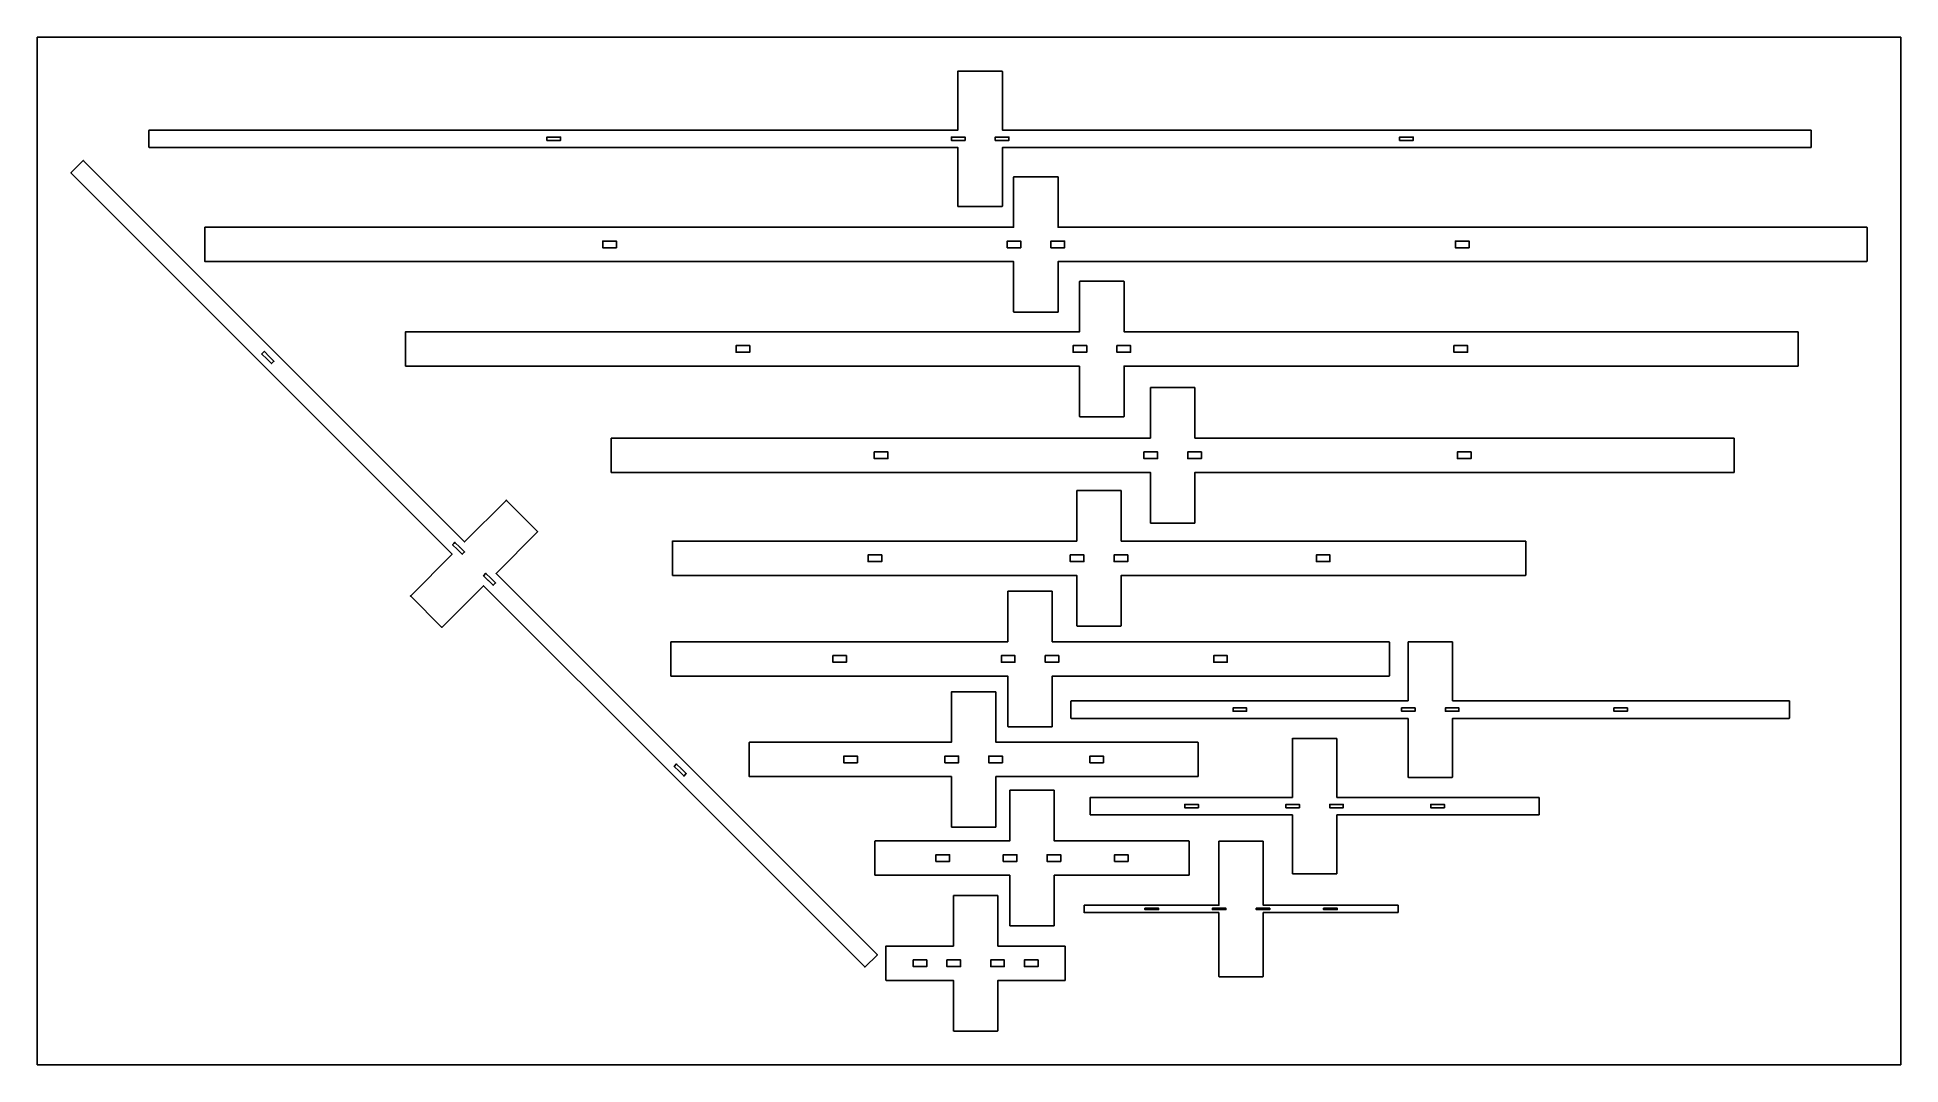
# Model space of a CAD drawing. Header units: millimetres. Extents: x -263 to 290, y -61 to 244.
import ezdxf

# ---------------------------------------------------------------- set-up
doc = ezdxf.new("R2010")
doc.units = ezdxf.units.MM
doc.layers.add('001_adhesive', color=7, linetype='Continuous')

msp = doc.modelspace()

# ---------------------------------------------------------------- linework, layer by layer
at = {"layer": '001_adhesive'}
for points in [[(-263.13, -61.05), (-263.13, 243.7), (289.77, 243.7), (289.77, -61.05)], [(-109.88, 211), (10.02, 211), (10.02, 193.6), (10.03, 193.57), (10.05, 193.53), (10.08, 193.51), (10.12, 193.5), (23.12, 193.5), (23.16, 193.51), (23.19, 193.53), (23.21, 193.57), (23.22, 193.6), (23.22, 211), (263.12, 211), (263.16, 211.01), (263.19, 211.03), (263.21, 211.07), (263.22, 211.1), (263.22, 216.1), (263.21, 216.14), (263.19, 216.18), (263.16, 216.2), (263.12, 216.2), (23.22, 216.2), (23.22, 233.6), (23.21, 233.64), (23.19, 233.68), (23.16, 233.7), (23.12, 233.7), (10.12, 233.7), (10.08, 233.7), (10.05, 233.68), (10.03, 233.64), (10.02, 233.6), (10.02, 216.2), (-109.88, 216.2), (-229.88, 216.2), (-229.92, 216.2), (-229.95, 216.18), (-229.97, 216.14), (-229.98, 216.1), (-229.98, 211.1), (-229.97, 211.07), (-229.95, 211.03), (-229.92, 211.01), (-229.88, 211), (-109.88, 211)], [(-109.9, 214.11), (-109.88, 214.11), (-109.86, 214.11), (-107.88, 214.11), (-107.87, 214.11), (-107.86, 214.11), (-107.86, 214.11), (-107.86, 214.1), (-107.86, 213.1), (-107.86, 213.1), (-107.86, 213.1), (-107.87, 213.1), (-107.88, 213.1), (-109.86, 213.1), (-109.88, 213.1), (-109.9, 213.1), (-111.88, 213.1), (-111.89, 213.1), (-111.89, 213.1), (-111.9, 213.1), (-111.9, 213.1), (-111.9, 214.1), (-111.9, 214.11), (-111.89, 214.11), (-111.89, 214.11), (-111.88, 214.11)], [(10.14, 213.1), (10.12, 213.1), (10.1, 213.1), (8.12, 213.1), (8.11, 213.1), (8.11, 213.1), (8.1, 213.1), (8.1, 213.1), (8.1, 214.1), (8.1, 214.11), (8.11, 214.11), (8.11, 214.11), (8.12, 214.11), (10.1, 214.11), (10.12, 214.11), (10.14, 214.11), (12.12, 214.11), (12.13, 214.11), (12.14, 214.11), (12.14, 214.11), (12.14, 214.1), (12.14, 213.1), (12.14, 213.1), (12.14, 213.1), (12.13, 213.1), (12.12, 213.1)], [(23.14, 213.1), (23.12, 213.1), (23.1, 213.1), (21.12, 213.1), (21.11, 213.1), (21.11, 213.1), (21.1, 213.1), (21.1, 213.1), (21.1, 214.1), (21.1, 214.11), (21.11, 214.11), (21.11, 214.11), (21.12, 214.11), (23.1, 214.11), (23.12, 214.11), (23.14, 214.11), (25.12, 214.11), (25.13, 214.11), (25.14, 214.11), (25.14, 214.11), (25.14, 214.1), (25.14, 213.1), (25.14, 213.1), (25.14, 213.1), (25.13, 213.1), (25.12, 213.1)], [(143.1, 214.11), (143.12, 214.11), (143.14, 214.11), (145.12, 214.11), (145.13, 214.11), (145.14, 214.11), (145.14, 214.11), (145.14, 214.1), (145.14, 213.1), (145.14, 213.1), (145.14, 213.1), (145.13, 213.1), (145.12, 213.1), (143.14, 213.1), (143.12, 213.1), (143.1, 213.1), (141.12, 213.1), (141.11, 213.1), (141.11, 213.1), (141.1, 213.1), (141.1, 213.1), (141.1, 214.1), (141.1, 214.11), (141.11, 214.11), (141.11, 214.11), (141.12, 214.11)], [(-196.53, 146.85), (-140.03, 90.36), (-152.34, 78.05), (-152.36, 78.02), (-152.37, 77.98), (-152.36, 77.94), (-152.34, 77.91), (-143.15, 68.72), (-143.11, 68.7), (-143.08, 68.69), (-143.04, 68.7), (-143, 68.72), (-130.7, 81.02), (-74.2, 24.53), (-17.63, -32.04), (-17.6, -32.06), (-17.56, -32.07), (-17.53, -32.06), (-17.49, -32.04), (-13.96, -28.51), (-13.94, -28.48), (-13.93, -28.44), (-13.94, -28.4), (-13.96, -28.37), (-70.53, 28.2), (-127.02, 84.7), (-114.72, 97), (-114.7, 97.04), (-114.69, 97.07), (-114.7, 97.11), (-114.72, 97.15), (-123.91, 106.34), (-123.95, 106.36), (-123.98, 106.37), (-124.02, 106.36), (-124.05, 106.34), (-136.36, 94.03), (-192.86, 150.53), (-249.42, 207.1), (-249.46, 207.12), (-249.49, 207.13), (-249.53, 207.12), (-249.57, 207.1), (-253.1, 203.56), (-253.12, 203.53), (-253.13, 203.49), (-253.12, 203.46), (-253.1, 203.42), (-196.53, 146.85)], [(-93.33, 177.16), (26.57, 177.16), (26.57, 162.26), (26.58, 162.22), (26.6, 162.19), (26.63, 162.17), (26.67, 162.16), (39.67, 162.16), (39.71, 162.17), (39.74, 162.19), (39.76, 162.22), (39.77, 162.26), (39.77, 177.16), (279.67, 177.16), (279.71, 177.17), (279.74, 177.19), (279.76, 177.22), (279.77, 177.26), (279.77, 187.26), (279.76, 187.3), (279.74, 187.33), (279.71, 187.35), (279.67, 187.36), (39.77, 187.36), (39.77, 202.26), (39.76, 202.3), (39.74, 202.33), (39.71, 202.35), (39.67, 202.36), (26.67, 202.36), (26.63, 202.35), (26.6, 202.33), (26.58, 202.3), (26.57, 202.26), (26.57, 187.36), (-93.33, 187.36), (-213.33, 187.36), (-213.37, 187.35), (-213.4, 187.33), (-213.42, 187.3), (-213.43, 187.26), (-213.43, 177.26), (-213.42, 177.22), (-213.4, 177.19), (-213.37, 177.17), (-213.33, 177.16), (-93.33, 177.16)], [(-93.31, 181.26), (-93.33, 181.26), (-93.35, 181.26), (-95.33, 181.26), (-95.34, 181.26), (-95.34, 181.26), (-95.35, 181.26), (-95.35, 181.26), (-95.35, 183.26), (-95.35, 183.26), (-95.34, 183.26), (-95.34, 183.26), (-95.33, 183.26), (-93.35, 183.26), (-93.33, 183.26), (-93.31, 183.26), (-91.33, 183.26), (-91.32, 183.26), (-91.31, 183.26), (-91.31, 183.26), (-91.31, 183.26), (-91.31, 181.26), (-91.31, 181.26), (-91.31, 181.26), (-91.32, 181.26), (-91.33, 181.26)], [(26.65, 183.26), (26.67, 183.26), (26.69, 183.26), (28.67, 183.26), (28.68, 183.26), (28.69, 183.26), (28.69, 183.26), (28.69, 183.26), (28.69, 181.26), (28.69, 181.26), (28.69, 181.26), (28.68, 181.26), (28.67, 181.26), (26.69, 181.26), (26.67, 181.26), (26.65, 181.26), (24.67, 181.26), (24.66, 181.26), (24.66, 181.26), (24.65, 181.26), (24.65, 181.26), (24.65, 183.26), (24.65, 183.26), (24.66, 183.26), (24.66, 183.26), (24.67, 183.26)], [(39.65, 183.26), (39.67, 183.26), (39.69, 183.26), (41.67, 183.26), (41.68, 183.26), (41.69, 183.26), (41.69, 183.26), (41.69, 183.26), (41.69, 181.26), (41.69, 181.26), (41.69, 181.26), (41.68, 181.26), (41.67, 181.26), (39.69, 181.26), (39.67, 181.26), (39.65, 181.26), (37.67, 181.26), (37.66, 181.26), (37.66, 181.26), (37.65, 181.26), (37.65, 181.26), (37.65, 183.26), (37.65, 183.26), (37.66, 183.26), (37.66, 183.26), (37.67, 183.26)], [(159.65, 183.26), (159.67, 183.26), (159.69, 183.26), (161.67, 183.26), (161.68, 183.26), (161.69, 183.26), (161.69, 183.26), (161.69, 183.26), (161.69, 181.26), (161.69, 181.26), (161.69, 181.26), (161.68, 181.26), (161.67, 181.26), (159.69, 181.26), (159.67, 181.26), (159.65, 181.26), (157.67, 181.26), (157.66, 181.26), (157.66, 181.26), (157.65, 181.26), (157.65, 181.26), (157.65, 183.26), (157.65, 183.26), (157.66, 183.26), (157.66, 183.26), (157.67, 183.26)], [(46.13, 146.17), (46.13, 131.27), (46.14, 131.23), (46.16, 131.19), (46.19, 131.17), (46.23, 131.17), (59.23, 131.17), (59.27, 131.17), (59.3, 131.19), (59.32, 131.23), (59.33, 131.27), (59.33, 146.17), (259.23, 146.17), (259.27, 146.17), (259.3, 146.19), (259.32, 146.23), (259.33, 146.27), (259.33, 156.27), (259.32, 156.3), (259.3, 156.34), (259.27, 156.36), (259.23, 156.37), (59.33, 156.37), (59.33, 171.27), (59.32, 171.3), (59.3, 171.34), (59.27, 171.36), (59.23, 171.37), (46.23, 171.37), (46.19, 171.36), (46.16, 171.34), (46.14, 171.3), (46.13, 171.27), (46.13, 156.37), (-153.77, 156.37), (-153.81, 156.36), (-153.84, 156.34), (-153.86, 156.3), (-153.87, 156.27), (-153.87, 146.27), (-153.86, 146.23), (-153.84, 146.19), (-153.81, 146.17), (-153.77, 146.17)], [(-195.03, 148.32), (-195.05, 148.34), (-195.06, 148.35), (-196.46, 149.75), (-196.47, 149.76), (-196.47, 149.76), (-196.48, 149.77), (-196.48, 149.77), (-195.77, 150.48), (-195.77, 150.47), (-195.76, 150.47), (-195.76, 150.47), (-195.75, 150.46), (-194.34, 149.05), (-194.33, 149.03), (-192.93, 147.63), (-192.92, 147.63), (-192.92, 147.62), (-192.91, 147.62), (-192.91, 147.62), (-193.62, 146.91), (-193.62, 146.91), (-193.62, 146.91), (-193.63, 146.92), (-193.63, 146.92)], [(-53.79, 152.27), (-53.77, 152.27), (-53.75, 152.27), (-51.77, 152.27), (-51.76, 152.27), (-51.76, 152.27), (-51.75, 152.27), (-51.75, 152.27), (-51.75, 150.27), (-51.75, 150.26), (-51.76, 150.26), (-51.76, 150.26), (-51.77, 150.26), (-53.75, 150.26), (-53.77, 150.26), (-53.79, 150.26), (-55.77, 150.26), (-55.78, 150.26), (-55.79, 150.26), (-55.79, 150.26), (-55.79, 150.27), (-55.79, 152.27), (-55.79, 152.27), (-55.79, 152.27), (-55.78, 152.27), (-55.77, 152.27)], [(46.25, 150.26), (46.23, 150.26), (46.21, 150.26), (44.23, 150.26), (44.22, 150.26), (44.21, 150.26), (44.21, 150.26), (44.21, 150.27), (44.21, 152.27), (44.21, 152.27), (44.21, 152.27), (44.22, 152.27), (44.23, 152.27), (46.21, 152.27), (46.23, 152.27), (46.25, 152.27), (48.23, 152.27), (48.24, 152.27), (48.24, 152.27), (48.25, 152.27), (48.25, 152.27), (48.25, 150.27), (48.25, 150.26), (48.24, 150.26), (48.24, 150.26), (48.23, 150.26)], [(59.25, 150.26), (59.23, 150.26), (59.21, 150.26), (57.23, 150.26), (57.22, 150.26), (57.21, 150.26), (57.21, 150.26), (57.21, 150.27), (57.21, 152.27), (57.21, 152.27), (57.21, 152.27), (57.22, 152.27), (57.23, 152.27), (59.21, 152.27), (59.23, 152.27), (59.25, 152.27), (61.23, 152.27), (61.24, 152.27), (61.24, 152.27), (61.25, 152.27), (61.25, 152.27), (61.25, 150.27), (61.25, 150.26), (61.24, 150.26), (61.24, 150.26), (61.23, 150.26)], [(159.25, 150.26), (159.23, 150.26), (159.21, 150.26), (157.23, 150.26), (157.22, 150.26), (157.21, 150.26), (157.21, 150.26), (157.21, 150.27), (157.21, 152.27), (157.21, 152.27), (157.21, 152.27), (157.22, 152.27), (157.23, 152.27), (159.21, 152.27), (159.23, 152.27), (159.25, 152.27), (161.23, 152.27), (161.24, 152.27), (161.24, 152.27), (161.25, 152.27), (161.25, 152.27), (161.25, 150.27), (161.25, 150.26), (161.24, 150.26), (161.24, 150.26), (161.23, 150.26)], [(-92.75, 114.62), (67.15, 114.62), (67.15, 99.72), (67.16, 99.68), (67.18, 99.65), (67.22, 99.63), (67.25, 99.62), (80.25, 99.62), (80.29, 99.63), (80.33, 99.65), (80.35, 99.68), (80.35, 99.72), (80.35, 114.62), (240.25, 114.62), (240.29, 114.63), (240.33, 114.65), (240.35, 114.68), (240.35, 114.72), (240.35, 124.72), (240.35, 124.76), (240.33, 124.79), (240.29, 124.81), (240.25, 124.82), (80.35, 124.82), (80.35, 139.72), (80.35, 139.76), (80.33, 139.79), (80.29, 139.81), (80.25, 139.82), (67.25, 139.82), (67.22, 139.81), (67.18, 139.79), (67.16, 139.76), (67.15, 139.72), (67.15, 124.82), (-92.75, 124.82), (-92.78, 124.81), (-92.82, 124.79), (-92.84, 124.76), (-92.85, 124.72), (-92.85, 114.72), (-92.84, 114.68), (-92.82, 114.65), (-92.78, 114.63)], [(-12.73, 118.72), (-12.75, 118.72), (-12.77, 118.72), (-14.75, 118.72), (-14.75, 118.72), (-14.76, 118.72), (-14.76, 118.72), (-14.77, 118.72), (-14.77, 120.72), (-14.76, 120.72), (-14.76, 120.72), (-14.75, 120.72), (-14.75, 120.72), (-12.77, 120.72), (-12.75, 120.72), (-12.73, 120.72), (-10.75, 120.72), (-10.74, 120.72), (-10.73, 120.72), (-10.73, 120.72), (-10.73, 120.72), (-10.73, 118.72), (-10.73, 118.72), (-10.73, 118.72), (-10.74, 118.72), (-10.75, 118.72)], [(67.23, 120.72), (67.25, 120.72), (67.27, 120.72), (69.25, 120.72), (69.26, 120.72), (69.27, 120.72), (69.27, 120.72), (69.27, 120.72), (69.27, 118.72), (69.27, 118.72), (69.27, 118.72), (69.26, 118.72), (69.25, 118.72), (67.27, 118.72), (67.25, 118.72), (67.23, 118.72), (65.25, 118.72), (65.25, 118.72), (65.24, 118.72), (65.24, 118.72), (65.23, 118.72), (65.23, 120.72), (65.24, 120.72), (65.24, 120.72), (65.25, 120.72), (65.25, 120.72)], [(80.27, 118.72), (80.25, 118.72), (80.23, 118.72), (78.25, 118.72), (78.25, 118.72), (78.24, 118.72), (78.24, 118.72), (78.23, 118.72), (78.23, 120.72), (78.24, 120.72), (78.24, 120.72), (78.25, 120.72), (78.25, 120.72), (80.23, 120.72), (80.25, 120.72), (80.27, 120.72), (82.25, 120.72), (82.26, 120.72), (82.27, 120.72), (82.27, 120.72), (82.27, 120.72), (82.27, 118.72), (82.27, 118.72), (82.27, 118.72), (82.26, 118.72), (82.25, 118.72)], [(160.23, 120.72), (160.25, 120.72), (160.27, 120.72), (162.25, 120.72), (162.26, 120.72), (162.27, 120.72), (162.27, 120.72), (162.27, 120.72), (162.27, 118.72), (162.27, 118.72), (162.27, 118.72), (162.26, 118.72), (162.25, 118.72), (160.27, 118.72), (160.25, 118.72), (160.23, 118.72), (158.25, 118.72), (158.25, 118.72), (158.24, 118.72), (158.24, 118.72), (158.23, 118.72), (158.23, 120.72), (158.24, 120.72), (158.24, 120.72), (158.25, 120.72), (158.25, 120.72)], [(-14.6, 84.08), (45.3, 84.08), (45.3, 69.18), (45.31, 69.14), (45.33, 69.11), (45.36, 69.09), (45.4, 69.08), (58.4, 69.08), (58.44, 69.09), (58.47, 69.11), (58.5, 69.14), (58.5, 69.18), (58.5, 84.08), (178.4, 84.08), (178.44, 84.09), (178.47, 84.11), (178.5, 84.14), (178.5, 84.18), (178.5, 94.18), (178.5, 94.22), (178.47, 94.25), (178.44, 94.28), (178.4, 94.28), (58.5, 94.28), (58.5, 109.18), (58.5, 109.22), (58.47, 109.25), (58.44, 109.28), (58.4, 109.28), (45.4, 109.28), (45.36, 109.28), (45.33, 109.25), (45.31, 109.22), (45.3, 109.18), (45.3, 94.28), (-14.6, 94.28), (-74.6, 94.28), (-74.64, 94.28), (-74.67, 94.25), (-74.69, 94.22), (-74.7, 94.18), (-74.7, 84.18), (-74.69, 84.14), (-74.67, 84.11), (-74.64, 84.09), (-74.6, 84.08), (-14.6, 84.08)], [(-137.79, 92.49), (-137.77, 92.48), (-137.76, 92.46), (-136.36, 91.06), (-136.35, 91.06), (-136.35, 91.05), (-136.34, 91.05), (-136.34, 91.05), (-137.05, 90.34), (-137.05, 90.34), (-137.06, 90.35), (-137.06, 90.35), (-137.07, 90.36), (-138.47, 91.76), (-138.48, 91.77), (-138.49, 91.78), (-139.89, 93.18), (-139.9, 93.19), (-139.9, 93.19), (-139.91, 93.2), (-139.91, 93.2), (-139.55, 93.55), (-139.2, 93.91), (-139.2, 93.91), (-139.2, 93.9), (-139.19, 93.9), (-139.19, 93.89)], [(-14.62, 90.18), (-14.6, 90.18), (-14.58, 90.18), (-12.6, 90.18), (-12.59, 90.18), (-12.58, 90.18), (-12.58, 90.18), (-12.58, 90.18), (-12.58, 88.18), (-12.58, 88.18), (-12.58, 88.18), (-12.59, 88.18), (-12.6, 88.18), (-14.58, 88.18), (-14.6, 88.18), (-14.62, 88.18), (-16.6, 88.18), (-16.6, 88.18), (-16.61, 88.18), (-16.62, 88.18), (-16.62, 88.18), (-16.62, 90.18), (-16.62, 90.18), (-16.61, 90.18), (-16.6, 90.18), (-16.6, 90.18)], [(45.42, 88.18), (45.4, 88.18), (45.38, 88.18), (43.4, 88.18), (43.4, 88.18), (43.39, 88.18), (43.38, 88.18), (43.38, 88.18), (43.38, 90.18), (43.38, 90.18), (43.39, 90.18), (43.4, 90.18), (43.4, 90.18), (45.38, 90.18), (45.4, 90.18), (45.42, 90.18), (47.4, 90.18), (47.41, 90.18), (47.42, 90.18), (47.42, 90.18), (47.42, 90.18), (47.42, 88.18), (47.42, 88.18), (47.42, 88.18), (47.41, 88.18), (47.4, 88.18)], [(58.38, 90.18), (58.4, 90.18), (58.42, 90.18), (60.4, 90.18), (60.41, 90.18), (60.42, 90.18), (60.42, 90.18), (60.42, 90.18), (60.42, 88.18), (60.42, 88.18), (60.42, 88.18), (60.41, 88.18), (60.4, 88.18), (58.42, 88.18), (58.4, 88.18), (58.38, 88.18), (56.4, 88.18), (56.4, 88.18), (56.39, 88.18), (56.38, 88.18), (56.38, 88.18), (56.38, 90.18), (56.38, 90.18), (56.39, 90.18), (56.4, 90.18), (56.4, 90.18)], [(118.42, 88.18), (118.4, 88.18), (118.38, 88.18), (116.4, 88.18), (116.4, 88.18), (116.39, 88.18), (116.38, 88.18), (116.38, 88.18), (116.38, 90.18), (116.38, 90.18), (116.39, 90.18), (116.4, 90.18), (116.4, 90.18), (118.38, 90.18), (118.4, 90.18), (118.42, 90.18), (120.4, 90.18), (120.41, 90.18), (120.42, 90.18), (120.42, 90.18), (120.42, 90.18), (120.42, 88.18), (120.42, 88.18), (120.42, 88.18), (120.41, 88.18), (120.4, 88.18)], [(-128.59, 83.3), (-128.58, 83.29), (-127.16, 81.87), (-127.16, 81.87), (-127.15, 81.86), (-127.15, 81.86), (-127.15, 81.86), (-127.86, 81.15), (-127.86, 81.15), (-127.86, 81.15), (-127.87, 81.16), (-127.87, 81.16), (-129.27, 82.56), (-129.29, 82.58), (-129.3, 82.59), (-130.7, 83.99), (-130.71, 84), (-130.71, 84), (-130.71, 84.01), (-130.72, 84.01), (-130.01, 84.71), (-130.01, 84.71), (-130, 84.71), (-130, 84.71), (-129.99, 84.7)], [(-25.06, 54.21), (24.84, 54.21), (24.84, 39.31), (24.85, 39.27), (24.87, 39.24), (24.9, 39.22), (24.94, 39.21), (37.94, 39.21), (37.98, 39.22), (38.01, 39.24), (38.03, 39.27), (38.04, 39.31), (38.04, 54.21), (137.94, 54.21), (137.98, 54.22), (138.01, 54.24), (138.03, 54.27), (138.04, 54.31), (138.04, 64.31), (138.03, 64.35), (138.01, 64.38), (137.98, 64.41), (137.94, 64.41), (38.04, 64.41), (38.04, 79.31), (38.03, 79.35), (38.01, 79.38), (37.98, 79.41), (37.94, 79.41), (24.94, 79.41), (24.9, 79.41), (24.87, 79.38), (24.85, 79.35), (24.84, 79.31), (24.84, 64.41), (-25.06, 64.41), (-75.06, 64.41), (-75.1, 64.41), (-75.13, 64.38), (-75.15, 64.35), (-75.16, 64.31), (-75.16, 54.31), (-75.15, 54.27), (-75.13, 54.24), (-75.1, 54.22), (-75.06, 54.21), (-25.06, 54.21)], [(143.58, 41.69), (143.58, 24.29), (143.59, 24.25), (143.61, 24.22), (143.64, 24.2), (143.68, 24.19), (156.68, 24.19), (156.72, 24.2), (156.75, 24.22), (156.77, 24.25), (156.78, 24.29), (156.78, 41.69), (256.68, 41.69), (256.72, 41.7), (256.75, 41.72), (256.77, 41.75), (256.78, 41.79), (256.78, 46.79), (256.77, 46.83), (256.75, 46.86), (256.72, 46.88), (256.68, 46.89), (156.78, 46.89), (156.78, 64.29), (156.77, 64.33), (156.75, 64.36), (156.72, 64.38), (156.68, 64.39), (143.68, 64.39), (143.64, 64.38), (143.61, 64.36), (143.59, 64.33), (143.58, 64.29), (143.58, 46.89), (43.68, 46.89), (43.64, 46.88), (43.61, 46.86), (43.59, 46.83), (43.58, 46.79), (43.58, 41.79), (43.59, 41.75), (43.61, 41.72), (43.64, 41.7), (43.68, 41.69)], [(-25.04, 58.31), (-25.06, 58.31), (-25.08, 58.31), (-27.06, 58.31), (-27.07, 58.31), (-27.07, 58.31), (-27.08, 58.31), (-27.08, 58.31), (-27.08, 60.31), (-27.08, 60.31), (-27.07, 60.31), (-27.07, 60.32), (-27.06, 60.32), (-25.08, 60.32), (-25.06, 60.32), (-25.04, 60.32), (-23.06, 60.32), (-23.05, 60.32), (-23.05, 60.31), (-23.04, 60.31), (-23.04, 60.31), (-23.04, 58.31), (-23.04, 58.31), (-23.05, 58.31), (-23.05, 58.31), (-23.06, 58.31)], [(24.96, 58.31), (24.94, 58.31), (24.92, 58.31), (22.94, 58.31), (22.93, 58.31), (22.93, 58.31), (22.92, 58.31), (22.92, 58.31), (22.92, 60.31), (22.92, 60.31), (22.93, 60.31), (22.93, 60.32), (22.94, 60.32), (24.92, 60.32), (24.94, 60.32), (24.96, 60.32), (26.94, 60.32), (26.95, 60.32), (26.95, 60.31), (26.96, 60.31), (26.96, 60.31), (26.96, 58.31), (26.96, 58.31), (26.95, 58.31), (26.95, 58.31), (26.94, 58.31)], [(37.92, 60.32), (37.94, 60.32), (37.96, 60.32), (39.94, 60.32), (39.95, 60.32), (39.95, 60.31), (39.96, 60.31), (39.96, 60.31), (39.96, 58.31), (39.96, 58.31), (39.95, 58.31), (39.95, 58.31), (39.94, 58.31), (37.96, 58.31), (37.94, 58.31), (37.92, 58.31), (35.94, 58.31), (35.93, 58.31), (35.93, 58.31), (35.92, 58.31), (35.92, 58.31), (35.92, 60.31), (35.92, 60.31), (35.93, 60.31), (35.93, 60.32), (35.94, 60.32)], [(87.96, 58.31), (87.94, 58.31), (87.92, 58.31), (85.94, 58.31), (85.93, 58.31), (85.93, 58.31), (85.92, 58.31), (85.92, 58.31), (85.92, 60.31), (85.92, 60.31), (85.93, 60.31), (85.93, 60.32), (85.94, 60.32), (87.92, 60.32), (87.94, 60.32), (87.96, 60.32), (89.94, 60.32), (89.95, 60.32), (89.95, 60.31), (89.96, 60.31), (89.96, 60.31), (89.96, 58.31), (89.96, 58.31), (89.95, 58.31), (89.95, 58.31), (89.94, 58.31)], [(8.1, 24.4), (8.1, 9.5), (8.11, 9.47), (8.13, 9.43), (8.16, 9.41), (8.2, 9.4), (21.2, 9.4), (21.24, 9.41), (21.27, 9.43), (21.29, 9.47), (21.3, 9.5), (21.3, 24.4), (51.2, 24.4), (81.2, 24.4), (81.24, 24.41), (81.27, 24.43), (81.29, 24.47), (81.3, 24.5), (81.3, 34.5), (81.29, 34.54), (81.27, 34.57), (81.24, 34.6), (81.2, 34.6), (51.2, 34.6), (21.3, 34.6), (21.3, 49.5), (21.29, 49.54), (21.27, 49.57), (21.24, 49.6), (21.2, 49.6), (8.2, 49.6), (8.16, 49.6), (8.13, 49.57), (8.11, 49.54), (8.1, 49.5), (8.1, 34.6), (-51.8, 34.6), (-51.84, 34.6), (-51.87, 34.57), (-51.89, 34.54), (-51.9, 34.5), (-51.9, 24.5), (-51.89, 24.47), (-51.87, 24.43), (-51.84, 24.41), (-51.8, 24.4)], [(93.7, 43.79), (93.68, 43.79), (93.66, 43.79), (91.68, 43.79), (91.67, 43.79), (91.66, 43.79), (91.66, 43.79), (91.66, 43.79), (91.66, 44.79), (91.66, 44.79), (91.66, 44.79), (91.67, 44.79), (91.68, 44.79), (93.66, 44.79), (93.68, 44.79), (93.7, 44.79), (95.68, 44.79), (95.69, 44.79), (95.69, 44.79), (95.7, 44.79), (95.7, 44.79), (95.7, 43.79), (95.7, 43.79), (95.69, 43.79), (95.69, 43.79), (95.68, 43.79)], [(143.66, 44.79), (143.68, 44.79), (143.7, 44.79), (145.68, 44.79), (145.69, 44.79), (145.69, 44.79), (145.7, 44.79), (145.7, 44.79), (145.7, 43.79), (145.7, 43.79), (145.69, 43.79), (145.69, 43.79), (145.68, 43.79), (143.7, 43.79), (143.68, 43.79), (143.66, 43.79), (141.68, 43.79), (141.67, 43.79), (141.66, 43.79), (141.66, 43.79), (141.66, 43.79), (141.66, 44.79), (141.66, 44.79), (141.66, 44.79), (141.67, 44.79), (141.68, 44.79)], [(156.7, 43.79), (156.68, 43.79), (156.66, 43.79), (154.68, 43.79), (154.67, 43.79), (154.66, 43.79), (154.66, 43.79), (154.66, 43.79), (154.66, 44.79), (154.66, 44.79), (154.66, 44.79), (154.67, 44.79), (154.68, 44.79), (156.66, 44.79), (156.68, 44.79), (156.7, 44.79), (158.68, 44.79), (158.69, 44.79), (158.69, 44.79), (158.7, 44.79), (158.7, 44.79), (158.7, 43.79), (158.7, 43.79), (158.69, 43.79), (158.69, 43.79), (158.68, 43.79)], [(206.66, 44.79), (206.68, 44.79), (206.7, 44.79), (208.68, 44.79), (208.69, 44.79), (208.69, 44.79), (208.7, 44.79), (208.7, 44.79), (208.7, 43.79), (208.7, 43.79), (208.69, 43.79), (208.69, 43.79), (208.68, 43.79), (206.7, 43.79), (206.68, 43.79), (206.66, 43.79), (204.68, 43.79), (204.67, 43.79), (204.66, 43.79), (204.66, 43.79), (204.66, 43.79), (204.66, 44.79), (204.66, 44.79), (204.66, 44.79), (204.67, 44.79), (204.68, 44.79)], [(109.26, 13.06), (109.26, -4.34), (109.27, -4.38), (109.29, -4.41), (109.32, -4.43), (109.36, -4.44), (122.36, -4.44), (122.4, -4.43), (122.43, -4.41), (122.45, -4.38), (122.46, -4.34), (122.46, 13.06), (182.36, 13.06), (182.4, 13.07), (182.43, 13.09), (182.45, 13.12), (182.46, 13.16), (182.46, 18.16), (182.45, 18.2), (182.43, 18.23), (182.4, 18.25), (182.36, 18.26), (122.46, 18.26), (122.46, 35.66), (122.45, 35.7), (122.43, 35.73), (122.4, 35.75), (122.36, 35.76), (109.36, 35.76), (109.32, 35.75), (109.29, 35.73), (109.27, 35.7), (109.26, 35.66), (109.26, 18.26), (49.36, 18.26), (49.32, 18.25), (49.29, 18.23), (49.27, 18.2), (49.26, 18.16), (49.26, 13.16), (49.27, 13.12), (49.29, 13.09), (49.32, 13.07), (49.36, 13.06)], [(-72.7, 26), (-72.72, 26.01), (-74.13, 27.42), (-74.14, 27.43), (-74.14, 27.43), (-74.15, 27.44), (-74.15, 27.44), (-73.44, 28.15), (-73.44, 28.14), (-73.43, 28.14), (-73.43, 28.14), (-73.42, 28.13), (-72.01, 26.72), (-72, 26.7), (-70.6, 25.3), (-70.59, 25.3), (-70.59, 25.29), (-70.58, 25.29), (-70.58, 25.29), (-71.29, 24.58), (-71.29, 24.58), (-71.29, 24.59), (-71.3, 24.59), (-71.3, 24.6)], [(-21.82, 30.51), (-21.8, 30.51), (-21.78, 30.51), (-19.8, 30.51), (-19.79, 30.51), (-19.78, 30.51), (-19.78, 30.5), (-19.78, 30.5), (-19.78, 28.5), (-19.78, 28.5), (-19.78, 28.5), (-19.79, 28.5), (-19.8, 28.5), (-21.78, 28.5), (-21.8, 28.5), (-21.82, 28.5), (-23.8, 28.5), (-23.81, 28.5), (-23.81, 28.5), (-23.82, 28.5), (-23.82, 28.5), (-23.82, 30.5), (-23.82, 30.5), (-23.81, 30.51), (-23.81, 30.51), (-23.8, 30.51)], [(8.22, 28.5), (8.2, 28.5), (8.18, 28.5), (6.2, 28.5), (6.19, 28.5), (6.19, 28.5), (6.18, 28.5), (6.18, 28.5), (6.18, 30.5), (6.18, 30.5), (6.19, 30.51), (6.19, 30.51), (6.2, 30.51), (8.18, 30.51), (8.2, 30.51), (8.22, 30.51), (10.2, 30.51), (10.21, 30.51), (10.22, 30.51), (10.22, 30.5), (10.22, 30.5), (10.22, 28.5), (10.22, 28.5), (10.22, 28.5), (10.21, 28.5), (10.2, 28.5)], [(21.18, 30.51), (21.2, 30.51), (21.22, 30.51), (23.2, 30.51), (23.21, 30.51), (23.22, 30.51), (23.22, 30.5), (23.22, 30.5), (23.22, 28.5), (23.22, 28.5), (23.22, 28.5), (23.21, 28.5), (23.2, 28.5), (21.22, 28.5), (21.2, 28.5), (21.18, 28.5), (19.2, 28.5), (19.19, 28.5), (19.19, 28.5), (19.18, 28.5), (19.18, 28.5), (19.18, 30.5), (19.18, 30.5), (19.19, 30.51), (19.19, 30.51), (19.2, 30.51)], [(51.22, 28.5), (51.2, 28.5), (51.18, 28.5), (49.2, 28.5), (49.19, 28.5), (49.19, 28.5), (49.18, 28.5), (49.18, 28.5), (49.18, 30.5), (49.18, 30.5), (49.19, 30.51), (49.19, 30.51), (49.2, 30.51), (51.18, 30.51), (51.2, 30.51), (51.22, 30.51), (53.2, 30.51), (53.21, 30.51), (53.22, 30.51), (53.22, 30.5), (53.22, 30.5), (53.22, 28.5), (53.22, 28.5), (53.22, 28.5), (53.21, 28.5), (53.2, 28.5)], [(25.42, -4.85), (25.42, -19.75), (25.42, -19.79), (25.45, -19.82), (25.48, -19.84), (25.52, -19.85), (38.52, -19.85), (38.56, -19.84), (38.59, -19.82), (38.61, -19.79), (38.62, -19.75), (38.62, -4.85), (78.52, -4.85), (78.56, -4.84), (78.59, -4.82), (78.61, -4.79), (78.62, -4.75), (78.62, 5.25), (78.61, 5.29), (78.59, 5.32), (78.56, 5.34), (78.52, 5.35), (38.62, 5.35), (38.62, 20.25), (38.61, 20.29), (38.59, 20.32), (38.56, 20.34), (38.52, 20.35), (25.52, 20.35), (25.48, 20.34), (25.45, 20.32), (25.42, 20.29), (25.42, 20.25), (25.42, 5.35), (-14.48, 5.35), (-14.52, 5.34), (-14.55, 5.32), (-14.58, 5.29), (-14.58, 5.25), (-14.58, -4.75), (-14.58, -4.79), (-14.55, -4.82), (-14.52, -4.84), (-14.48, -4.85)], [(79.34, 16.16), (79.36, 16.16), (79.38, 16.16), (81.36, 16.16), (81.37, 16.16), (81.37, 16.16), (81.38, 16.16), (81.38, 16.16), (81.38, 15.16), (81.38, 15.16), (81.37, 15.16), (81.37, 15.16), (81.36, 15.16), (79.38, 15.16), (79.36, 15.16), (79.34, 15.16), (77.36, 15.16), (77.35, 15.16), (77.35, 15.16), (77.34, 15.16), (77.34, 15.16), (77.34, 16.16), (77.34, 16.16), (77.35, 16.16), (77.35, 16.16), (77.36, 16.16)], [(109.38, 15.16), (109.36, 15.16), (109.34, 15.16), (107.36, 15.16), (107.35, 15.16), (107.35, 15.16), (107.34, 15.16), (107.34, 15.16), (107.34, 16.16), (107.34, 16.16), (107.35, 16.16), (107.35, 16.16), (107.36, 16.16), (109.34, 16.16), (109.36, 16.16), (109.38, 16.16), (111.36, 16.16), (111.37, 16.16), (111.37, 16.16), (111.38, 16.16), (111.38, 16.16), (111.38, 15.16), (111.38, 15.16), (111.37, 15.16), (111.37, 15.16), (111.36, 15.16)], [(122.38, 15.16), (122.36, 15.16), (122.34, 15.16), (120.36, 15.16), (120.35, 15.16), (120.35, 15.16), (120.34, 15.16), (120.34, 15.16), (120.34, 16.16), (120.34, 16.16), (120.35, 16.16), (120.35, 16.16), (120.36, 16.16), (122.34, 16.16), (122.36, 16.16), (122.38, 16.16), (124.36, 16.16), (124.37, 16.16), (124.37, 16.16), (124.38, 16.16), (124.38, 16.16), (124.38, 15.16), (124.38, 15.16), (124.37, 15.16), (124.37, 15.16), (124.36, 15.16)], [(152.34, 16.16), (152.36, 16.16), (152.38, 16.16), (154.36, 16.16), (154.37, 16.16), (154.37, 16.16), (154.38, 16.16), (154.38, 16.16), (154.38, 15.16), (154.38, 15.16), (154.37, 15.16), (154.37, 15.16), (154.36, 15.16), (152.38, 15.16), (152.36, 15.16), (152.34, 15.16), (150.36, 15.16), (150.35, 15.16), (150.35, 15.16), (150.34, 15.16), (150.34, 15.16), (150.34, 16.16), (150.34, 16.16), (150.35, 16.16), (150.35, 16.16), (150.36, 16.16)], [(5.54, -0.75), (5.52, -0.75), (5.5, -0.75), (3.52, -0.75), (3.51, -0.75), (3.5, -0.75), (3.5, -0.75), (3.5, -0.75), (3.5, 1.25), (3.5, 1.25), (3.5, 1.25), (3.51, 1.25), (3.52, 1.25), (5.5, 1.25), (5.52, 1.25), (5.54, 1.25), (7.52, 1.25), (7.52, 1.25), (7.53, 1.25), (7.54, 1.25), (7.54, 1.25), (7.54, -0.75), (7.54, -0.75), (7.53, -0.75), (7.52, -0.75), (7.52, -0.75)], [(25.54, -0.75), (25.52, -0.75), (25.5, -0.75), (23.52, -0.75), (23.51, -0.75), (23.5, -0.75), (23.5, -0.75), (23.5, -0.75), (23.5, 1.25), (23.5, 1.25), (23.5, 1.25), (23.51, 1.25), (23.52, 1.25), (25.5, 1.25), (25.52, 1.25), (25.54, 1.25), (27.52, 1.25), (27.52, 1.25), (27.53, 1.25), (27.54, 1.25), (27.54, 1.25), (27.54, -0.75), (27.54, -0.75), (27.53, -0.75), (27.52, -0.75), (27.52, -0.75)], [(38.54, -0.75), (38.52, -0.75), (38.5, -0.75), (36.52, -0.75), (36.51, -0.75), (36.5, -0.75), (36.5, -0.75), (36.5, -0.75), (36.5, 1.25), (36.5, 1.25), (36.5, 1.25), (36.51, 1.25), (36.52, 1.25), (38.5, 1.25), (38.52, 1.25), (38.54, 1.25), (40.52, 1.25), (40.52, 1.25), (40.53, 1.25), (40.54, 1.25), (40.54, 1.25), (40.54, -0.75), (40.54, -0.75), (40.53, -0.75), (40.52, -0.75), (40.52, -0.75)], [(87.45, -15.94), (87.45, -34.84), (87.46, -34.88), (87.48, -34.91), (87.51, -34.93), (87.55, -34.94), (100.55, -34.94), (100.59, -34.93), (100.62, -34.91), (100.65, -34.88), (100.65, -34.84), (100.65, -15.94), (120.55, -15.94), (140.55, -15.94), (140.59, -15.93), (140.62, -15.91), (140.65, -15.88), (140.65, -15.84), (140.65, -13.84), (140.65, -13.8), (140.62, -13.77), (140.59, -13.74), (140.55, -13.74), (120.55, -13.74), (100.65, -13.74), (100.65, 5.16), (100.65, 5.2), (100.62, 5.23), (100.59, 5.26), (100.55, 5.26), (87.55, 5.26), (87.51, 5.26), (87.48, 5.23), (87.46, 5.2), (87.45, 5.16), (87.45, -13.74), (47.55, -13.74), (47.51, -13.74), (47.48, -13.77), (47.46, -13.8), (47.45, -13.84), (47.45, -15.84), (47.46, -15.88), (47.48, -15.91), (47.51, -15.93), (47.55, -15.94)], [(58.5, 1.25), (58.52, 1.25), (58.54, 1.25), (60.52, 1.25), (60.52, 1.25), (60.53, 1.25), (60.54, 1.25), (60.54, 1.25), (60.54, -0.75), (60.54, -0.75), (60.53, -0.75), (60.52, -0.75), (60.52, -0.75), (58.54, -0.75), (58.52, -0.75), (58.5, -0.75), (56.52, -0.75), (56.51, -0.75), (56.5, -0.75), (56.5, -0.75), (56.5, -0.75), (56.5, 1.25), (56.5, 1.25), (56.5, 1.25), (56.51, 1.25), (56.52, 1.25)], [(21.88, -50.95), (21.88, -36.05), (41.78, -36.05), (41.82, -36.04), (41.85, -36.02), (41.87, -35.99), (41.88, -35.95), (41.88, -25.95), (41.87, -25.91), (41.85, -25.88), (41.82, -25.86), (41.78, -25.85), (21.88, -25.85), (21.88, -10.95), (21.87, -10.91), (21.85, -10.88), (21.82, -10.86), (21.78, -10.85), (8.78, -10.85), (8.74, -10.86), (8.71, -10.88), (8.69, -10.91), (8.68, -10.95), (8.68, -25.85), (-11.22, -25.85), (-11.26, -25.86), (-11.29, -25.88), (-11.31, -25.91), (-11.32, -25.95), (-11.32, -35.95), (-11.31, -35.99), (-11.29, -36.02), (-11.26, -36.04), (-11.22, -36.05), (8.68, -36.05), (8.68, -50.95), (8.69, -50.99), (8.71, -51.02), (8.74, -51.04), (8.78, -51.05), (21.78, -51.05), (21.82, -51.04), (21.85, -51.02), (21.87, -50.99)], [(67.57, -15.04), (67.55, -15.04), (67.53, -15.04), (65.55, -15.04), (65.55, -15.04), (65.54, -15.04), (65.53, -15.04), (65.53, -15.04), (65.53, -14.64), (65.53, -14.64), (65.54, -14.64), (65.55, -14.64), (65.55, -14.64), (67.53, -14.64), (67.55, -14.64), (67.57, -14.64), (69.55, -14.64), (69.56, -14.64), (69.57, -14.64), (69.57, -14.64), (69.57, -14.64), (69.57, -15.04), (69.57, -15.04), (69.57, -15.04), (69.56, -15.04), (69.55, -15.04)], [(87.53, -14.64), (87.55, -14.64), (87.57, -14.64), (89.55, -14.64), (89.56, -14.64), (89.57, -14.64), (89.57, -14.64), (89.57, -14.64), (89.57, -15.04), (89.57, -15.04), (89.57, -15.04), (89.56, -15.04), (89.55, -15.04), (87.57, -15.04), (87.55, -15.04), (87.53, -15.04), (85.55, -15.04), (85.55, -15.04), (85.54, -15.04), (85.53, -15.04), (85.53, -15.04), (85.53, -14.64), (85.53, -14.64), (85.54, -14.64), (85.55, -14.64), (85.55, -14.64)], [(100.53, -14.64), (100.55, -14.64), (100.57, -14.64), (102.55, -14.64), (102.56, -14.64), (102.57, -14.64), (102.57, -14.64), (102.57, -14.64), (102.57, -15.04), (102.57, -15.04), (102.57, -15.04), (102.56, -15.04), (102.55, -15.04), (100.57, -15.04), (100.55, -15.04), (100.53, -15.04), (98.55, -15.04), (98.55, -15.04), (98.54, -15.04), (98.53, -15.04), (98.53, -15.04), (98.53, -14.64), (98.53, -14.64), (98.54, -14.64), (98.55, -14.64), (98.55, -14.64)], [(120.57, -15.04), (120.55, -15.04), (120.53, -15.04), (118.55, -15.04), (118.55, -15.04), (118.54, -15.04), (118.53, -15.04), (118.53, -15.04), (118.53, -14.64), (118.53, -14.64), (118.54, -14.64), (118.55, -14.64), (118.55, -14.64), (120.53, -14.64), (120.55, -14.64), (120.57, -14.64), (122.55, -14.64), (122.56, -14.64), (122.57, -14.64), (122.57, -14.64), (122.57, -14.64), (122.57, -15.04), (122.57, -15.04), (122.57, -15.04), (122.56, -15.04), (122.55, -15.04)], [(-1.24, -29.95), (-1.22, -29.95), (-1.2, -29.95), (0.78, -29.95), (0.79, -29.95), (0.79, -29.95), (0.8, -29.95), (0.8, -29.95), (0.8, -31.95), (0.8, -31.95), (0.79, -31.95), (0.79, -31.95), (0.78, -31.95), (-1.2, -31.95), (-1.22, -31.95), (-1.24, -31.95), (-3.22, -31.95), (-3.23, -31.95), (-3.24, -31.95), (-3.24, -31.95), (-3.24, -31.95), (-3.24, -29.95), (-3.24, -29.95), (-3.24, -29.95), (-3.23, -29.95), (-3.22, -29.95)], [(8.8, -31.95), (8.78, -31.95), (8.76, -31.95), (6.78, -31.95), (6.77, -31.95), (6.76, -31.95), (6.76, -31.95), (6.76, -31.95), (6.76, -29.95), (6.76, -29.95), (6.76, -29.95), (6.77, -29.95), (6.78, -29.95), (8.76, -29.95), (8.78, -29.95), (8.8, -29.95), (10.78, -29.95), (10.79, -29.95), (10.79, -29.95), (10.8, -29.95), (10.8, -29.95), (10.8, -31.95), (10.8, -31.95), (10.79, -31.95), (10.79, -31.95), (10.78, -31.95)], [(21.8, -31.95), (21.78, -31.95), (21.76, -31.95), (19.78, -31.95), (19.77, -31.95), (19.76, -31.95), (19.76, -31.95), (19.76, -31.95), (19.76, -29.95), (19.76, -29.95), (19.76, -29.95), (19.77, -29.95), (19.78, -29.95), (21.76, -29.95), (21.78, -29.95), (21.8, -29.95), (23.78, -29.95), (23.79, -29.95), (23.79, -29.95), (23.8, -29.95), (23.8, -29.95), (23.8, -31.95), (23.8, -31.95), (23.79, -31.95), (23.79, -31.95), (23.78, -31.95)], [(31.76, -29.95), (31.78, -29.95), (31.8, -29.95), (33.78, -29.95), (33.79, -29.95), (33.79, -29.95), (33.8, -29.95), (33.8, -29.95), (33.8, -31.95), (33.8, -31.95), (33.79, -31.95), (33.79, -31.95), (33.78, -31.95), (31.8, -31.95), (31.78, -31.95), (31.76, -31.95), (29.78, -31.95), (29.77, -31.95), (29.76, -31.95), (29.76, -31.95), (29.76, -31.95), (29.76, -29.95), (29.76, -29.95), (29.76, -29.95), (29.77, -29.95), (29.78, -29.95)]]:
    msp.add_lwpolyline(points, close=True, dxfattribs=at)

doc.saveas('drawing.dxf')
